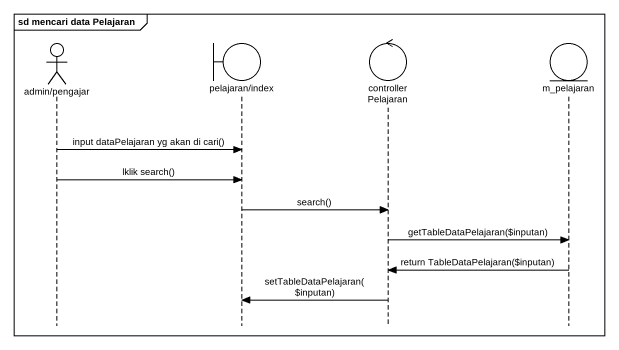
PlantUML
@startuml
mainframe sd mencari data Pelajaran
hide footbox
actor "admin/pengajar" as admin_pengajar
boundary "pelajaran/index" as pelajaran_index
control controllerPelajaran
entity m_pelajaran

admin_pengajar -> pelajaran_index : input dataPelajaran yg akan di cari()
admin_pengajar -> pelajaran_index : lklik search()
pelajaran_index -> controllerPelajaran : search()
controllerPelajaran -> m_pelajaran : getTableDataPelajaran(~$inputan)
m_pelajaran -> controllerPelajaran : return TableDataPelajaran(~$inputan)
controllerPelajaran -> pelajaran_index : setTableDataPelajaran(~$inputan)
@enduml
